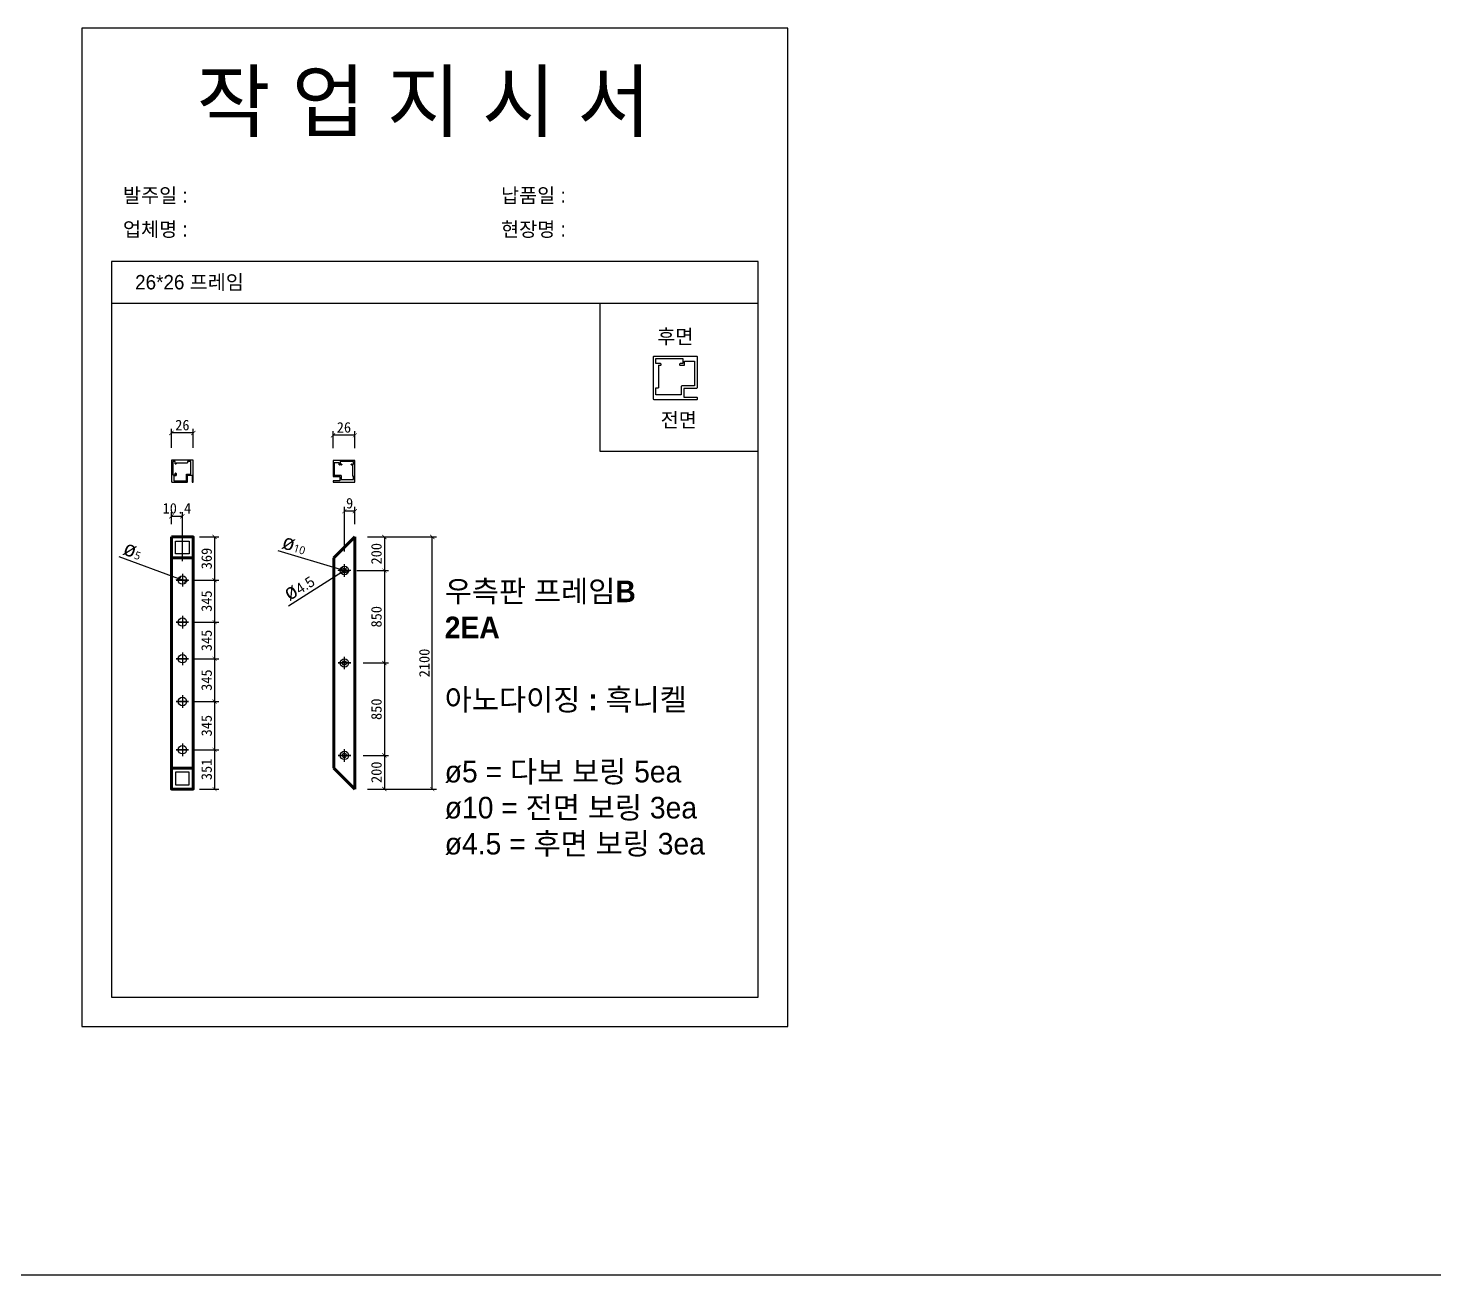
# Model space of a CAD drawing. Header units: millimetres. Extents: x -44117 to 256353, y -2095463 to 65325.
# Drawn here: x 114676 to 118023, y -62623 to -59656 of the extents above; entities that cross this region are included whole.
import ezdxf

# ---------------------------------------------------------------- set-up
doc = ezdxf.new("R2010")
doc.units = ezdxf.units.MM
doc.header["$LTSCALE"] = 10
doc.layers.add('Layer1', color=7, linetype='Continuous', lineweight=70)
doc.dimstyles.new('ISO-25', dxfattribs={"dimtxt": 2.5, "dimasz": 2.5, "dimexe": 1, "dimexo": 1, "dimtad": 1, "dimtxsty": 'Standard', "dimblk": 'ARCHTICK', "dimcen": 2.5, "dimadec": 0, "dimazin": 0, "dimtfac": 1, "dimtmove": 0, "dimatfit": 3, "dimfxl": 0, "dimarcsym": 0})

# ---------------------------------------------------------------- blocks, each defined once
blk = doc.blocks.new('_ArchTick')
at = {"color": 0, "linetype": 'ByBlock', "const_width": 0.15}
blk.add_lwpolyline([(-0.5, -0.5), (0.5, 0.5)], dxfattribs=at)
blk = doc.blocks.new('*D2365')
at = {"color": 0, "lineweight": -2}
for p, q in [((115484.1, -60867.1), (115648.4, -60867.1)), ((115638.4, -61467.1), (115638.4, -60867.1)), ((115484.1, -61467.1), (115648.4, -61467.1))]:
    blk.add_line(p, q, dxfattribs=at)
at = {"layer": 'Defpoints', "color": 0}
for p in [(115454.1, -60867.1), (115638.4, -60867.1), (115454.1, -61467.1)]:
    blk.add_point(p, dxfattribs=at)
at = {"color": 0, "lineweight": -2, "xscale": 10, "yscale": 10, "zscale": 10}
for p, rotation in [((115638.4, -60867.1), 90), ((115638.4, -61467.1), 270)]:
    blk.add_blockref('_ArchTick', p, dxfattribs=dict(at, rotation=rotation))
at = {"color": 0, "insert": (115619.6, -61167.1), "char_height": 25, "attachment_point": 5, "rotation": 90}
blk.add_mtext('2100', dxfattribs=at)
blk = doc.blocks.new('*D2366')
at = {"color": 0, "lineweight": -2}
for p, q in [((115429.1, -60902.1), (115429.1, -60795.9)), ((115454.1, -60837.1), (115454.1, -60795.9)), ((115454.1, -60805.9), (115429.1, -60805.9))]:
    blk.add_line(p, q, dxfattribs=at)
at = {"layer": 'Defpoints', "color": 0}
for p in [(115429.1, -60805.9), (115454.1, -60867.1), (115429.1, -60932.1)]:
    blk.add_point(p, dxfattribs=at)
at = {"color": 0, "lineweight": -2, "xscale": 10, "yscale": 10, "zscale": 10, "rotation": 180}
blk.add_blockref('_ArchTick', (115429.1, -60805.9), dxfattribs=at)
at = {"color": 0, "lineweight": -2, "xscale": 10, "yscale": 10, "zscale": 10}
blk.add_blockref('_ArchTick', (115454.1, -60805.9), dxfattribs=at)
at = {"color": 0, "insert": (115441.6, -60787.1), "char_height": 25, "attachment_point": 5}
blk.add_mtext('9', dxfattribs=at)
blk = doc.blocks.new('*D2367')
at = {"color": 0, "lineweight": -2}
for p, q in [((115270.4, -60899.7), (115419.5, -60944.2)), ((115438.7, -60949.9), (115419.5, -60944.2)), ((115438.7, -60949.9), (115438.7, -60949.9))]:
    blk.add_line(p, q, dxfattribs=at)
at = {"layer": 'Defpoints', "color": 0}
for p in [(115419.5, -60944.2), (115438.7, -60949.9)]:
    blk.add_point(p, dxfattribs=at)
at = {"color": 0, "lineweight": -2, "xscale": 10, "yscale": 10, "zscale": 10}
for p, rotation in [((115419.5, -60944.2), 343.3776146578152), ((115438.7, -60949.9), 163.3776146578152)]:
    blk.add_blockref('_ArchTick', p, dxfattribs=dict(at, rotation=rotation))
at = {"color": 0, "insert": (115310.5, -60884.6), "char_height": 25, "attachment_point": 5, "rotation": 343.3776}
blk.add_mtext('{\\fGulim|b0|i0|c129|p50;\\H1.4583x;ø\\fMalgun Gothic|b0|i0|c129|p50;\\H0.51429x;10}', dxfattribs=at)
blk = doc.blocks.new('*D2368')
at = {"color": 0, "lineweight": -2}
for p, q in [((115296.4, -61030.8), (115424.9, -60949.7)), ((115433.3, -60944.4), (115424.9, -60949.7)), ((115433.3, -60944.4), (115433.3, -60944.4))]:
    blk.add_line(p, q, dxfattribs=at)
at = {"layer": 'Defpoints', "color": 0}
for p in [(115424.9, -60949.7), (115433.3, -60944.4)]:
    blk.add_point(p, dxfattribs=at)
at = {"color": 0, "lineweight": -2, "xscale": 10, "yscale": 10, "zscale": 10}
for p, rotation in [((115433.3, -60944.4), 212.2425697125663), ((115424.9, -60949.7), 32.24256971256633)]:
    blk.add_blockref('_ArchTick', p, dxfattribs=dict(at, rotation=rotation))
at = {"color": 0, "insert": (115320.2, -60985.1), "char_height": 25, "attachment_point": 5, "rotation": 32.2426}
blk.add_mtext('{\\fGulim|b0|i0|c129|p50;\\H1.4583x;ø\\H0.68573x;4.5}', dxfattribs=at)
blk = doc.blocks.new('*D2369')
at = {"color": 0, "lineweight": -2}
for p, q in [((115484.1, -60867.1), (115534.3, -60867.1)), ((115524.3, -60867.1), (115524.3, -60947.1)), ((115459.1, -60947.1), (115534.3, -60947.1))]:
    blk.add_line(p, q, dxfattribs=at)
at = {"layer": 'Defpoints', "color": 0}
for p in [(115454.1, -60867.1), (115429.1, -60947.1), (115524.3, -60947.1)]:
    blk.add_point(p, dxfattribs=at)
at = {"color": 0, "lineweight": -2, "xscale": 10, "yscale": 10, "zscale": 10}
for p, rotation in [((115524.3, -60867.1), 90), ((115524.3, -60947.1), 270)]:
    blk.add_blockref('_ArchTick', p, dxfattribs=dict(at, rotation=rotation))
at = {"color": 0, "insert": (115505.5, -60907.1), "char_height": 25, "attachment_point": 5, "rotation": 90}
blk.add_mtext('200', dxfattribs=at)
blk = doc.blocks.new('*D2370')
at = {"color": 0, "lineweight": -2}
for p, q in [((115474.1, -60947.1), (115534.3, -60947.1)), ((115524.3, -60947.1), (115524.3, -61167.1)), ((115474.1, -61167.1), (115534.3, -61167.1))]:
    blk.add_line(p, q, dxfattribs=at)
at = {"layer": 'Defpoints', "color": 0}
for p in [(115444.1, -60947.1), (115444.1, -61167.1), (115524.3, -61167.1)]:
    blk.add_point(p, dxfattribs=at)
at = {"color": 0, "lineweight": -2, "xscale": 10, "yscale": 10, "zscale": 10}
for p, rotation in [((115524.3, -60947.1), 90), ((115524.3, -61167.1), 270)]:
    blk.add_blockref('_ArchTick', p, dxfattribs=dict(at, rotation=rotation))
at = {"color": 0, "insert": (115505.5, -61057.1), "char_height": 25, "attachment_point": 5, "rotation": 90}
blk.add_mtext('850', dxfattribs=at)
blk = doc.blocks.new('*D2371')
at = {"color": 0, "lineweight": -2}
for p, q in [((115474.1, -61167.1), (115534.3, -61167.1)), ((115524.3, -61167.1), (115524.3, -61387.1)), ((115474.1, -61387.1), (115534.3, -61387.1))]:
    blk.add_line(p, q, dxfattribs=at)
at = {"layer": 'Defpoints', "color": 0}
for p in [(115444.1, -61167.1), (115444.1, -61387.1), (115524.3, -61387.1)]:
    blk.add_point(p, dxfattribs=at)
at = {"color": 0, "lineweight": -2, "xscale": 10, "yscale": 10, "zscale": 10}
for p, rotation in [((115524.3, -61167.1), 90), ((115524.3, -61387.1), 270)]:
    blk.add_blockref('_ArchTick', p, dxfattribs=dict(at, rotation=rotation))
at = {"color": 0, "insert": (115505.5, -61277.1), "char_height": 25, "attachment_point": 5, "rotation": 90}
blk.add_mtext('850', dxfattribs=at)
blk = doc.blocks.new('*D2372')
at = {"color": 0, "lineweight": -2}
for p, q in [((115474.1, -61387.1), (115534.3, -61387.1)), ((115524.3, -61387.1), (115524.3, -61467.1)), ((115484.1, -61467.1), (115534.3, -61467.1))]:
    blk.add_line(p, q, dxfattribs=at)
at = {"layer": 'Defpoints', "color": 0}
for p in [(115444.1, -61387.1), (115454.1, -61467.1), (115524.3, -61467.1)]:
    blk.add_point(p, dxfattribs=at)
at = {"color": 0, "lineweight": -2, "xscale": 10, "yscale": 10, "zscale": 10}
for p, rotation in [((115524.3, -61387.1), 90), ((115524.3, -61467.1), 270)]:
    blk.add_blockref('_ArchTick', p, dxfattribs=dict(at, rotation=rotation))
at = {"color": 0, "insert": (115505.5, -61427.1), "char_height": 25, "attachment_point": 5, "rotation": 90}
blk.add_mtext('200', dxfattribs=at)
blk = doc.blocks.new('*D2373')
at = {"color": 0, "lineweight": -2}
for p, q in [((115402.1, -60655.9), (115402.1, -60615.3)), ((115454.1, -60625.3), (115402.1, -60625.3)), ((115454.1, -60655.9), (115454.1, -60615.3))]:
    blk.add_line(p, q, dxfattribs=at)
at = {"layer": 'Defpoints', "color": 0}
for p in [(115402.1, -60625.3), (115402.1, -60685.9), (115454.1, -60685.9)]:
    blk.add_point(p, dxfattribs=at)
at = {"color": 0, "lineweight": -2, "xscale": 10, "yscale": 10, "zscale": 10, "rotation": 180}
blk.add_blockref('_ArchTick', (115402.1, -60625.3), dxfattribs=at)
at = {"color": 0, "lineweight": -2, "xscale": 10, "yscale": 10, "zscale": 10}
blk.add_blockref('_ArchTick', (115454.1, -60625.3), dxfattribs=at)
at = {"color": 0, "insert": (115428.1, -60606.6), "char_height": 25, "attachment_point": 5}
blk.add_mtext('26', dxfattribs=at)
blk = doc.blocks.new('*D2374')
at = {"color": 0, "lineweight": -2}
for p, q in [((115017.5, -60655.5), (115017.5, -60609.8)), ((115069.5, -60619.8), (115017.5, -60619.8)), ((115069.5, -60655.5), (115069.5, -60609.8))]:
    blk.add_line(p, q, dxfattribs=at)
at = {"layer": 'Defpoints', "color": 0}
for p in [(115017.5, -60619.8), (115017.5, -60685.5), (115069.5, -60685.5)]:
    blk.add_point(p, dxfattribs=at)
at = {"color": 0, "lineweight": -2, "xscale": 10, "yscale": 10, "zscale": 10, "rotation": 180}
blk.add_blockref('_ArchTick', (115017.5, -60619.8), dxfattribs=at)
at = {"color": 0, "lineweight": -2, "xscale": 10, "yscale": 10, "zscale": 10}
blk.add_blockref('_ArchTick', (115069.5, -60619.8), dxfattribs=at)
at = {"color": 0, "insert": (115043.5, -60601.1), "char_height": 25, "attachment_point": 5}
blk.add_mtext('26', dxfattribs=at)
blk = doc.blocks.new('*D2375')
at = {"color": 0, "lineweight": -2}
for p, q in [((114892.2, -60913.8), (115034.1, -60966.4)), ((115052.9, -60973.4), (115034.1, -60966.4)), ((115052.9, -60973.4), (115052.9, -60973.4))]:
    blk.add_line(p, q, dxfattribs=at)
at = {"layer": 'Defpoints', "color": 0}
for p in [(115034.1, -60966.4), (115052.9, -60973.4)]:
    blk.add_point(p, dxfattribs=at)
at = {"color": 0, "lineweight": -2, "xscale": 10, "yscale": 10, "zscale": 10}
for p, rotation in [((115034.1, -60966.4), 339.6496545557014), ((115052.9, -60973.4), 159.6496545557014)]:
    blk.add_blockref('_ArchTick', p, dxfattribs=dict(at, rotation=rotation))
at = {"color": 0, "insert": (114926.1, -60898.6), "char_height": 25, "attachment_point": 5, "rotation": 339.6497}
blk.add_mtext('{\\fGulim|b0|i0|c129|p50;\\H1.4583x;ø\\fMalgun Gothic|b0|i0|c129|p50;\\H0.51429x;5}', dxfattribs=at)
blk = doc.blocks.new('*D2376')
at = {"color": 0, "lineweight": -2}
for p, q in [((115017.5, -60837.1), (115017.5, -60808)), ((115017.5, -60818), (115043.5, -60818)), ((115043.5, -60924.9), (115043.5, -60808))]:
    blk.add_line(p, q, dxfattribs=at)
at = {"layer": 'Defpoints', "color": 0}
for p in [(115043.5, -60818), (115017.5, -60867.1), (115043.5, -60954.9)]:
    blk.add_point(p, dxfattribs=at)
at = {"color": 0, "lineweight": -2, "xscale": 10, "yscale": 10, "zscale": 10, "rotation": 180}
blk.add_blockref('_ArchTick', (115017.5, -60818), dxfattribs=at)
at = {"color": 0, "lineweight": -2, "xscale": 10, "yscale": 10, "zscale": 10}
blk.add_blockref('_ArchTick', (115043.5, -60818), dxfattribs=at)
at = {"color": 0, "insert": (115030.5, -60799.2), "char_height": 25, "attachment_point": 5}
blk.add_mtext('10.4', dxfattribs=at)
blk = doc.blocks.new('*D2402')
at = {"color": 0, "lineweight": -2}
for p, q in [((115084.5, -60867.1), (115130.1, -60867.1)), ((115120.1, -60867.1), (115120.1, -60969.9)), ((115073.5, -60969.9), (115130.1, -60969.9))]:
    blk.add_line(p, q, dxfattribs=at)
at = {"layer": 'Defpoints', "color": 0}
for p in [(115069.5, -60867.1), (115058.5, -60969.9), (115120.1, -60969.9)]:
    blk.add_point(p, dxfattribs=at)
at = {"color": 0, "lineweight": -2, "xscale": 10, "yscale": 10, "zscale": 10}
for p, rotation in [((115120.1, -60867.1), 90), ((115120.1, -60969.9), 270)]:
    blk.add_blockref('_ArchTick', p, dxfattribs=dict(at, rotation=rotation))
at = {"color": 0, "insert": (115101.3, -60918.5), "char_height": 25, "attachment_point": 5, "rotation": 90}
blk.add_mtext('369', dxfattribs=at)
blk = doc.blocks.new('*D2403')
at = {"color": 0, "lineweight": -2}
for p, q in [((115073.5, -60969.9), (115130.1, -60969.9)), ((115120.1, -60969.9), (115120.1, -61069.7)), ((115073.5, -61069.7), (115130.1, -61069.7))]:
    blk.add_line(p, q, dxfattribs=at)
at = {"layer": 'Defpoints', "color": 0}
for p in [(115058.5, -60969.9), (115058.5, -61069.7), (115120.1, -61069.7)]:
    blk.add_point(p, dxfattribs=at)
at = {"color": 0, "lineweight": -2, "xscale": 10, "yscale": 10, "zscale": 10}
for p, rotation in [((115120.1, -60969.9), 90), ((115120.1, -61069.7), 270)]:
    blk.add_blockref('_ArchTick', p, dxfattribs=dict(at, rotation=rotation))
at = {"color": 0, "insert": (115101.3, -61019.8), "char_height": 25, "attachment_point": 5, "rotation": 90}
blk.add_mtext('345', dxfattribs=at)
blk = doc.blocks.new('*D2404')
at = {"color": 0, "lineweight": -2}
for p, q in [((115073.5, -61069.7), (115130.1, -61069.7)), ((115120.1, -61069.7), (115120.1, -61157)), ((115073.5, -61157), (115130.1, -61157))]:
    blk.add_line(p, q, dxfattribs=at)
at = {"layer": 'Defpoints', "color": 0}
for p in [(115058.5, -61069.7), (115058.5, -61157), (115120.1, -61157)]:
    blk.add_point(p, dxfattribs=at)
at = {"color": 0, "lineweight": -2, "xscale": 10, "yscale": 10, "zscale": 10}
for p, rotation in [((115120.1, -61069.7), 90), ((115120.1, -61157), 270)]:
    blk.add_blockref('_ArchTick', p, dxfattribs=dict(at, rotation=rotation))
at = {"color": 0, "insert": (115101.3, -61113.4), "char_height": 25, "attachment_point": 5, "rotation": 90}
blk.add_mtext('345', dxfattribs=at)
blk = doc.blocks.new('*D2405')
at = {"color": 0, "lineweight": -2}
for p, q in [((115073.5, -61157), (115130.1, -61157)), ((115120.1, -61157), (115120.1, -61258.8)), ((115073.5, -61258.8), (115130.1, -61258.8))]:
    blk.add_line(p, q, dxfattribs=at)
at = {"layer": 'Defpoints', "color": 0}
for p in [(115058.5, -61157), (115058.5, -61258.8), (115120.1, -61258.8)]:
    blk.add_point(p, dxfattribs=at)
at = {"color": 0, "lineweight": -2, "xscale": 10, "yscale": 10, "zscale": 10}
for p, rotation in [((115120.1, -61157), 90), ((115120.1, -61258.8), 270)]:
    blk.add_blockref('_ArchTick', p, dxfattribs=dict(at, rotation=rotation))
at = {"color": 0, "insert": (115101.3, -61207.9), "char_height": 25, "attachment_point": 5, "rotation": 90}
blk.add_mtext('345', dxfattribs=at)
blk = doc.blocks.new('*D2406')
at = {"color": 0, "lineweight": -2}
for p, q in [((115073.5, -61258.8), (115130.1, -61258.8)), ((115120.1, -61258.8), (115120.1, -61373.6)), ((115073.5, -61373.6), (115130.1, -61373.6))]:
    blk.add_line(p, q, dxfattribs=at)
at = {"layer": 'Defpoints', "color": 0}
for p in [(115058.5, -61258.8), (115058.5, -61373.6), (115120.1, -61373.6)]:
    blk.add_point(p, dxfattribs=at)
at = {"color": 0, "lineweight": -2, "xscale": 10, "yscale": 10, "zscale": 10}
for p, rotation in [((115120.1, -61258.8), 90), ((115120.1, -61373.6), 270)]:
    blk.add_blockref('_ArchTick', p, dxfattribs=dict(at, rotation=rotation))
at = {"color": 0, "insert": (115101.3, -61316.2), "char_height": 25, "attachment_point": 5, "rotation": 90}
blk.add_mtext('345', dxfattribs=at)
blk = doc.blocks.new('*D2407')
at = {"color": 0, "lineweight": -2}
for p, q in [((115073.5, -61373.6), (115130.1, -61373.6)), ((115120.1, -61373.6), (115120.1, -61467.1)), ((115084.5, -61467.1), (115130.1, -61467.1))]:
    blk.add_line(p, q, dxfattribs=at)
at = {"layer": 'Defpoints', "color": 0}
for p in [(115058.5, -61373.6), (115069.5, -61467.1), (115120.1, -61467.1)]:
    blk.add_point(p, dxfattribs=at)
at = {"color": 0, "lineweight": -2, "xscale": 10, "yscale": 10, "zscale": 10}
for p, rotation in [((115120.1, -61373.6), 90), ((115120.1, -61467.1), 270)]:
    blk.add_blockref('_ArchTick', p, dxfattribs=dict(at, rotation=rotation))
at = {"color": 0, "insert": (115101.3, -61420.3), "char_height": 25, "attachment_point": 5, "rotation": 90}
blk.add_mtext('351', dxfattribs=at)

msp = doc.modelspace()

# ---------------------------------------------------------------- linework, layer by layer
for p, q in [((116414.48263, -60211.60776), (114874.48263, -60211.60776)), ((116414.48263, -60311.60776), (114874.48263, -60311.60776)), ((116170.92704, -60454.69113), (116170.92704, -60442.69113)), ((116170.92704, -60442.69113), (116234.92704, -60442.69113)), ((116181.72704, -60454.69113), (116170.92704, -60454.69113)), ((116176.92704, -60458.69113), (116181.72704, -60458.69113)), ((116176.92704, -60458.69113), (116176.92704, -60512.69113)), ((116182.92704, -60457.49113), (116182.92704, -60455.89113)), ((116226.92704, -60455.89113), (116226.92704, -60457.49113)), ((116234.92704, -60454.69113), (116228.12704, -60454.69113)), ((116228.12704, -60458.69113), (116237.72704, -60458.69113)), ((116234.92704, -60442.69113), (116234.92704, -60454.69113)), ((116238.92704, -60457.49113), (116238.92704, -60448.69113)), ((116238.92704, -60448.69113), (116262.92704, -60448.69113)), ((116262.92704, -60448.69113), (116262.92704, -60507.89113)), ((116170.92704, -60528.69113), (116170.92704, -60512.69113)), ((116170.92704, -60512.69113), (116176.92704, -60512.69113)), ((116230.92704, -60528.69113), (116170.92704, -60528.69113)), ((116230.92704, -60509.09113), (116230.92704, -60513.89113)), ((116230.92704, -60513.89113), (116230.92704, -60528.69113)), ((116230.92704, -60513.89113), (116230.92704, -60513.89113)), ((116236.92704, -60507.89113), (116232.12704, -60507.89113)), ((116262.92704, -60507.89113), (116236.92704, -60507.89113)), ((115026.48346, -60687.48193), (115020.48346, -60687.48193)), ((115020.48346, -60687.48193), (115020.48346, -60719.48193)), ((115026.48346, -60692.88193), (115026.48346, -60687.48193)), ((115027.88346, -60693.48193), (115027.08346, -60693.48193)), ((115028.48346, -60690.48193), (115028.48346, -60692.88193)), ((115028.48346, -60690.48193), (115055.48346, -60690.48193)), ((115063.48346, -60687.48193), (115055.48346, -60687.48193)), ((115055.48346, -60687.48193), (115055.48346, -60690.48193)), ((115063.48346, -60717.48193), (115063.48346, -60687.48193)), ((115417.11956, -60690.88193), (115405.11956, -60690.88193)), ((115405.11956, -60690.88193), (115405.11956, -60720.48193)), ((115417.11956, -60695.28193), (115417.11956, -60690.88193)), ((115422.51956, -60695.88193), (115417.71956, -60695.88193)), ((115451.11956, -60687.88193), (115419.11956, -60687.88193)), ((115419.11956, -60687.88193), (115419.11956, -60693.88193)), ((115419.11956, -60693.88193), (115422.51956, -60693.88193)), ((115423.11956, -60694.48193), (115423.11956, -60695.28193)), ((115445.11956, -60695.28193), (115445.11956, -60694.48193)), ((115445.71956, -60693.88193), (115451.11956, -60693.88193)), ((115448.11956, -60695.88193), (115445.71956, -60695.88193)), ((115448.11956, -60695.88193), (115448.11956, -60722.88193)), ((115451.11956, -60693.88193), (115451.11956, -60687.88193)), ((115020.48346, -60719.48193), (115026.48346, -60719.48193)), ((115027.88346, -60721.48193), (115023.48346, -60721.48193)), ((115023.48346, -60721.48193), (115023.48346, -60733.48193)), ((115023.48346, -60733.48193), (115053.08346, -60733.48193)), ((115026.48346, -60719.48193), (115026.48346, -60716.08193)), ((115027.08346, -60715.48193), (115027.88346, -60715.48193)), ((115028.48346, -60716.08193), (115028.48346, -60720.88193)), ((115053.08346, -60720.48193), (115053.08346, -60718.08193)), ((115053.08346, -60733.48193), (115053.08346, -60720.48193)), ((115053.68346, -60717.48193), (115056.08346, -60717.48193)), ((115056.08346, -60717.48193), (115063.48346, -60717.48193)), ((115056.08346, -60717.48193), (115056.08346, -60717.48193)), ((115405.11956, -60720.48193), (115418.11956, -60720.48193)), ((115418.11956, -60720.48193), (115420.51956, -60720.48193)), ((115421.11956, -60721.08193), (115421.11956, -60723.48193)), ((115421.11956, -60723.48193), (115421.11956, -60730.88193)), ((115421.11956, -60723.48193), (115421.11956, -60723.48193)), ((115421.11956, -60730.88193), (115451.11956, -60730.88193)), ((115451.11956, -60722.88193), (115448.11956, -60722.88193)), ((115451.11956, -60730.88193), (115451.11956, -60722.88193))]:
    msp.add_line(p, q)
at = {"lineweight": 30}
for p, q in [((115429.11956, -60962.06505), (115429.11956, -60932.06505)), ((115043.48346, -60954.87653), (115043.48346, -60984.87653)), ((115444.11956, -60947.06505), (115414.11956, -60947.06505)), ((115043.48346, -61054.74523), (115043.48346, -61084.74523)), ((115043.48346, -61141.97693), (115043.48346, -61171.97693)), ((115429.11956, -61182.06505), (115429.11956, -61152.06505)), ((115043.48346, -61243.76637), (115043.48346, -61273.76637)), ((115043.48346, -61358.60613), (115043.48346, -61388.60613)), ((115043.48346, -61358.60613), (115043.48346, -61388.60613)), ((115429.11956, -61402.06505), (115429.11956, -61372.06505))]:
    msp.add_line(p, q, dxfattribs=at)
at = {"color": 1}
msp.add_line((104637.27748, -62623.08887), (196906.42434, -62623.08887), dxfattribs=at)
for points in [[(114804.48263, -62032.43804), (116484.48263, -62032.43804), (116484.48263, -59656.43804), (114804.48263, -59656.43804)], [(116414.48263, -60311.60776), (116037.53388, -60311.60776), (116037.53388, -60663.21472), (116414.48263, -60663.21472)], [(115027.48346, -60877.06505), (115059.48346, -60877.06505), (115059.48346, -60907.06505), (115027.48346, -60907.06505)], [(115027.48346, -61457.06505), (115059.48346, -61457.06505), (115059.48346, -61427.06505), (115027.48346, -61427.06505)]]:
    msp.add_lwpolyline(points, close=True)
msp.add_lwpolyline([(114874.48263, -60211.60776), (114874.48263, -61962.43804), (116414.48263, -61962.43804), (116414.48263, -60211.60776)])
for points in [[(116267.72704, -60534.69061, -0.4142135624), (116268.92704, -60535.89061), (116268.92704, -60539.49113, -0.4142135624), (116267.72704, -60540.69113), (116166.92704, -60540.69113, -0.4142135624), (116164.92704, -60538.69113), (116164.92704, -60438.69113, -0.4142135624), (116166.92704, -60436.69113), (116266.92704, -60436.69113, -0.4142135624), (116268.92704, -60438.69113), (116268.92704, -60511.89113, -0.4142135624), (116266.92704, -60513.89113), (116236.92704, -60513.89113), (116236.92704, -60534.69113), (116267.72704, -60534.69113)], [(115066.4832, -60735.88193, 0.4142135624), (115067.0832, -60736.48193), (115068.88346, -60736.48193, 0.4142135624), (115069.48346, -60735.88193), (115069.48346, -60685.48193, 0.4142135624), (115068.48346, -60684.48193), (115018.48346, -60684.48193, 0.4142135624), (115017.48346, -60685.48193), (115017.48346, -60735.48193, 0.4142135624), (115018.48346, -60736.48193), (115055.08346, -60736.48193, 0.4142135624), (115056.08346, -60735.48193), (115056.08346, -60720.48193), (115066.48346, -60720.48193), (115066.48346, -60735.88193)], [(115402.71956, -60733.88167, 0.4142135624), (115402.11956, -60734.48167), (115402.11956, -60736.28193, 0.4142135624), (115402.71956, -60736.88193), (115453.11956, -60736.88193, 0.4142135624), (115454.11956, -60735.88193), (115454.11956, -60685.88193, 0.4142135624), (115453.11956, -60684.88193), (115403.11956, -60684.88193, 0.4142135624), (115402.11956, -60685.88193), (115402.11956, -60722.48193, 0.4142135624), (115403.11956, -60723.48193), (115418.11956, -60723.48193), (115418.11956, -60733.88193), (115402.71956, -60733.88193)]]:
    msp.add_lwpolyline(points, format="xyb")
at = {"lineweight": 30}
for points in [[(115028.48346, -60969.87653), (115058.48346, -60969.87653)], [(115028.48346, -61069.74523), (115058.48346, -61069.74523)], [(115028.48346, -61156.97693), (115058.48346, -61156.97693)], [(115444.11956, -61167.06505), (115414.11956, -61167.06505)], [(115028.48346, -61258.76637), (115058.48346, -61258.76637)], [(115028.48346, -61373.60613), (115058.48346, -61373.60613)], [(115444.11956, -61387.06505), (115414.11956, -61387.06505)]]:
    msp.add_lwpolyline(points, close=True, dxfattribs=at)
for centre, radius in [((115043.48346, -60969.87653), 10), ((115429.11956, -60947.06505), 10), ((115429.11956, -60947.06505), 5), ((115043.48346, -61069.74523), 10), ((115043.48346, -61156.97693), 10), ((115429.11956, -61167.06505), 10), ((115429.11956, -61167.06505), 5), ((115043.48346, -61258.76637), 10), ((115043.48346, -61373.60613), 10), ((115043.48346, -61373.60613), 10), ((115429.11956, -61387.06505), 10), ((115429.11956, -61387.06505), 5)]:
    msp.add_circle(centre, radius, dxfattribs=at)
for centre, radius, start, end in [((116181.72704, -60455.89113), 1.2, 360, 90), ((116181.72704, -60457.49113), 1.2, 270, 0), ((116228.12704, -60455.89113), 1.2, 90, 180), ((116228.12704, -60457.49113), 1.2, 180, 270), ((116237.72704, -60457.49113), 1.2, 270, 0), ((116232.12704, -60509.09113), 1.2, 90, 180), ((115027.08346, -60692.88193), 0.6, 180, 270), ((115027.88346, -60692.88193), 0.6, 270, 0), ((115417.71956, -60695.28193), 0.6, 180, 270), ((115422.51956, -60694.48193), 0.6, 360, 90), ((115422.51956, -60695.28193), 0.6, 270, 0), ((115445.71956, -60694.48193), 0.6, 90, 180), ((115445.71956, -60695.28193), 0.6, 180, 270), ((115027.08346, -60716.08193), 0.6, 90, 180), ((115027.88346, -60716.08193), 0.6, 0, 90), ((115027.88346, -60720.88193), 0.6, 270, 0), ((115053.68346, -60718.08193), 0.6, 90, 180), ((115420.51956, -60721.08193), 0.6, 360, 90)]:
    msp.add_arc(centre, radius, start, end)
at = {"layer": 'Layer1'}
for p, q in [((115454.11956, -60867.06505), (115404.11956, -60917.06505)), ((115017.48346, -60917.06505), (115069.48346, -60917.06505)), ((115017.48346, -61417.06505), (115069.48346, -61417.06505)), ((115404.11956, -61417.06505), (115454.11956, -61467.06505))]:
    msp.add_line(p, q, dxfattribs=at)
msp.add_lwpolyline([(115017.48346, -60867.06505), (115069.48346, -60867.06505), (115069.48346, -61467.06505), (115017.48346, -61467.06505)], close=True, dxfattribs=at)
for points in [[(115454.11956, -60867.06505), (115454.11956, -61467.06505)], [(115404.11956, -60917.06505), (115404.11956, -61417.06505)]]:
    msp.add_lwpolyline(points, dxfattribs=at)

# ---------------------------------------------------------------- texts
at = {"attachment_point": 1}
for s, heights, insert, char_height in [('{\\fGulim|b0|i0|c129|p50;작 업 지 시 서}', [-155.84554], (115077.28924, -59760.60055), 140), ('{\\fGulim|b0|i0|c129|p50;발주일 :}', [-38.18216], (114902.07988, -60037.32097), 34.3), ('{\\fGulim|b0|i0|c129|p50;납품일 :}', [-37.67976], (115802.05786, -60037.32097), 34.3), ('{\\fGulim|b0|i0|c129|p50;업체명 : }', [-38.2735], (114902.07988, -60117.97715), 34.3), ('{\\fGulim|b0|i0|c129|p50;현장명 : }', [-38.2735], (115802.05786, -60117.97715), 34.3), ('{\\fGulim|b0|i0|c129|p50;26*26 프레임}', [-38.22783], (114931.04247, -60243.84573), 34.3), ('{\\fGulim|b0|i0|c129|p50;후면}', [-38.18216], (116173.77913, -60373.31602), 34.3), ('{\\fGulim|b0|i0|c129|p50;전면}', [-37.08602], (116181.97299, -60571.67572), 34.3), ('{\\fGulim|b1|i0|c129|p50;우측판 프레임B\\P2EA\\P\\P아노다이징 : 흑니켈\\P\\P\\fGulim|b0|i0|c129|p50;ø5 = 다보 보링 5ea\\Pø10 = 전면 보링 3ea\\Pø4.5 = 후면 보링 3ea}', [-667.6308], (115668.03001, -60970.97922), 51.45)]:
    msp.add_mtext_dynamic_manual_height_columns(s, width=3307.3198183, gutter_width=12.5, heights=heights, dxfattribs=dict(at, insert=insert, char_height=char_height))

# ---------------------------------------------------------------- dimensions: what is measured, and where the dimension line sits
for base, p1, p2, angle, text, override, picture, middle in [((115017.48346, -60619.84346), (115069.48346, -60685.48193), (115017.48346, -60685.48193), 180, '26', {"dimscale": 10, "dimasz": 1, "dimexo": 3}, '*D2374', (115043.48346, -60619.84346)), ((115402.11956, -60625.34385), (115454.11956, -60685.88193), (115402.11956, -60685.88193), 180, '26', {"dimscale": 10, "dimasz": 1, "dimexo": 3}, '*D2373', (115428.11956, -60625.34385)), ((115043.48346, -60817.97523), (115017.48346, -60867.06505), (115043.48346, -60954.87653), 180, '10.4', {"dimscale": 10, "dimasz": 1, "dimexo": 3}, '*D2376', (115030.48346, -60817.97523)), ((115429.11956, -60805.88117), (115454.11956, -60867.06505), (115429.11956, -60932.06505), 180, '9', {"dimscale": 10, "dimasz": 1, "dimexo": 3}, '*D2366', (115441.61956, -60805.88117)), ((115120.09047, -60969.87653), (115069.48346, -60867.06505), (115058.48346, -60969.87653), 90, '369', {"dimscale": 10, "dimasz": 1, "dimexo": 1.5, "dimtxsty": 'Standard'}, '*D2402', (115120.09047, -60918.47079)), ((115120.09047, -61069.74523), (115058.48346, -60969.87653), (115058.48346, -61069.74523), 90, '345', {"dimscale": 10, "dimasz": 1, "dimexo": 1.5, "dimtxsty": 'Standard', "dimtmove": 1}, '*D2403', (115120.09047, -61019.81088)), ((115120.09047, -61156.97693), (115058.48346, -61069.74523), (115058.48346, -61156.97693), 90, '345', {"dimscale": 10, "dimasz": 1, "dimexo": 1.5, "dimtxsty": 'Standard', "dimtmove": 1}, '*D2404', (115120.09047, -61113.36108)), ((115120.09047, -61258.76637), (115058.48346, -61156.97693), (115058.48346, -61258.76637), 90, '345', {"dimscale": 10, "dimasz": 1, "dimexo": 1.5, "dimtxsty": 'Standard', "dimtmove": 1}, '*D2405', (115120.09047, -61207.87165)), ((115120.09047, -61373.60613), (115058.48346, -61258.76637), (115058.48346, -61373.60613), 90, '345', {"dimscale": 10, "dimasz": 1, "dimexo": 1.5, "dimtxsty": 'Standard', "dimtmove": 1}, '*D2406', (115120.09047, -61316.18625)), ((115120.09047, -61467.06505), (115058.48346, -61373.60613), (115069.48346, -61467.06505), 90, '351', {"dimscale": 10, "dimasz": 1, "dimexo": 1.5, "dimtxsty": 'Standard', "dimtmove": 1}, '*D2407', (115120.09047, -61420.33559))]:
    dim = msp.add_linear_dim(base=base, p1=p1, p2=p2, angle=angle, text=text, dimstyle='ISO-25', override=override)
    dim.commit()
    dim.dimension.update_dxf_attribs({"geometry": picture, "text_midpoint": middle, "dimtype": 160})
for p1, p2, text, picture, middle in [((115438.70167, -60949.92568), (115419.53745, -60944.20443), '{\\fGulim|b0|i0|c129|p50;\\H1.4583x;ø\\fMalgun Gothic|b0|i0|c129|p50;\\H0.51429x;10}', '*D2367', (115303.06955, -60909.43428)), ((115052.8593, -60973.35412), (115034.10762, -60966.39893), '{\\fGulim|b0|i0|c129|p50;\\H1.4583x;ø\\fMalgun Gothic|b0|i0|c129|p50;\\H0.51429x;5}', '*D2375', (114917.0495, -60922.98085)), ((115433.34855, -60944.39753), (115424.89058, -60949.73258), '{\\fGulim|b0|i0|c129|p50;\\H1.4583x;ø\\H0.68573x;4.5}', '*D2368', (115334.0017, -61007.06271))]:
    dim = msp.add_diameter_dim_2p(p1=p1, p2=p2, text=text, dimstyle='ISO-25', override={"dimscale": 10, "dimasz": 1, "dimexo": 3})
    dim.commit()
    dim.dimension.update_dxf_attribs({"geometry": picture, "text_midpoint": middle, "dimtype": 163})
for base, p1, p2, text, override, picture, middle in [((115524.27014, -60947.06505), (115454.11956, -60867.06505), (115429.11956, -60947.06505), '200', {"dimscale": 10, "dimasz": 1, "dimexo": 3}, '*D2369', (115505.52014, -60907.06505)), ((115638.35707, -60867.06505), (115454.11956, -61467.06505), (115454.11956, -60867.06505), '2100', {"dimscale": 10, "dimasz": 1, "dimexo": 3, "dimtxsty": 'Standard'}, '*D2365', (115619.60707, -61167.06505)), ((115524.27014, -61167.06505), (115444.11956, -60947.06505), (115444.11956, -61167.06505), '850', {"dimscale": 10, "dimasz": 1, "dimexo": 3, "dimtxsty": 'Standard'}, '*D2370', (115505.52014, -61057.06505)), ((115524.27014, -61387.06505), (115444.11956, -61167.06505), (115444.11956, -61387.06505), '850', {"dimscale": 10, "dimasz": 1, "dimexo": 3, "dimtxsty": 'Standard'}, '*D2371', (115505.52014, -61277.06505)), ((115524.27014, -61467.06505), (115444.11956, -61387.06505), (115454.11956, -61467.06505), '200', {"dimscale": 10, "dimasz": 1, "dimexo": 3}, '*D2372', (115505.52014, -61427.06505))]:
    dim = msp.add_linear_dim(base=base, p1=p1, p2=p2, angle=90, text=text, dimstyle='ISO-25', override=override)
    dim.commit()
    dim.dimension.update_dxf_attribs({"geometry": picture, "text_midpoint": middle})

doc.saveas('drawing.dxf')
